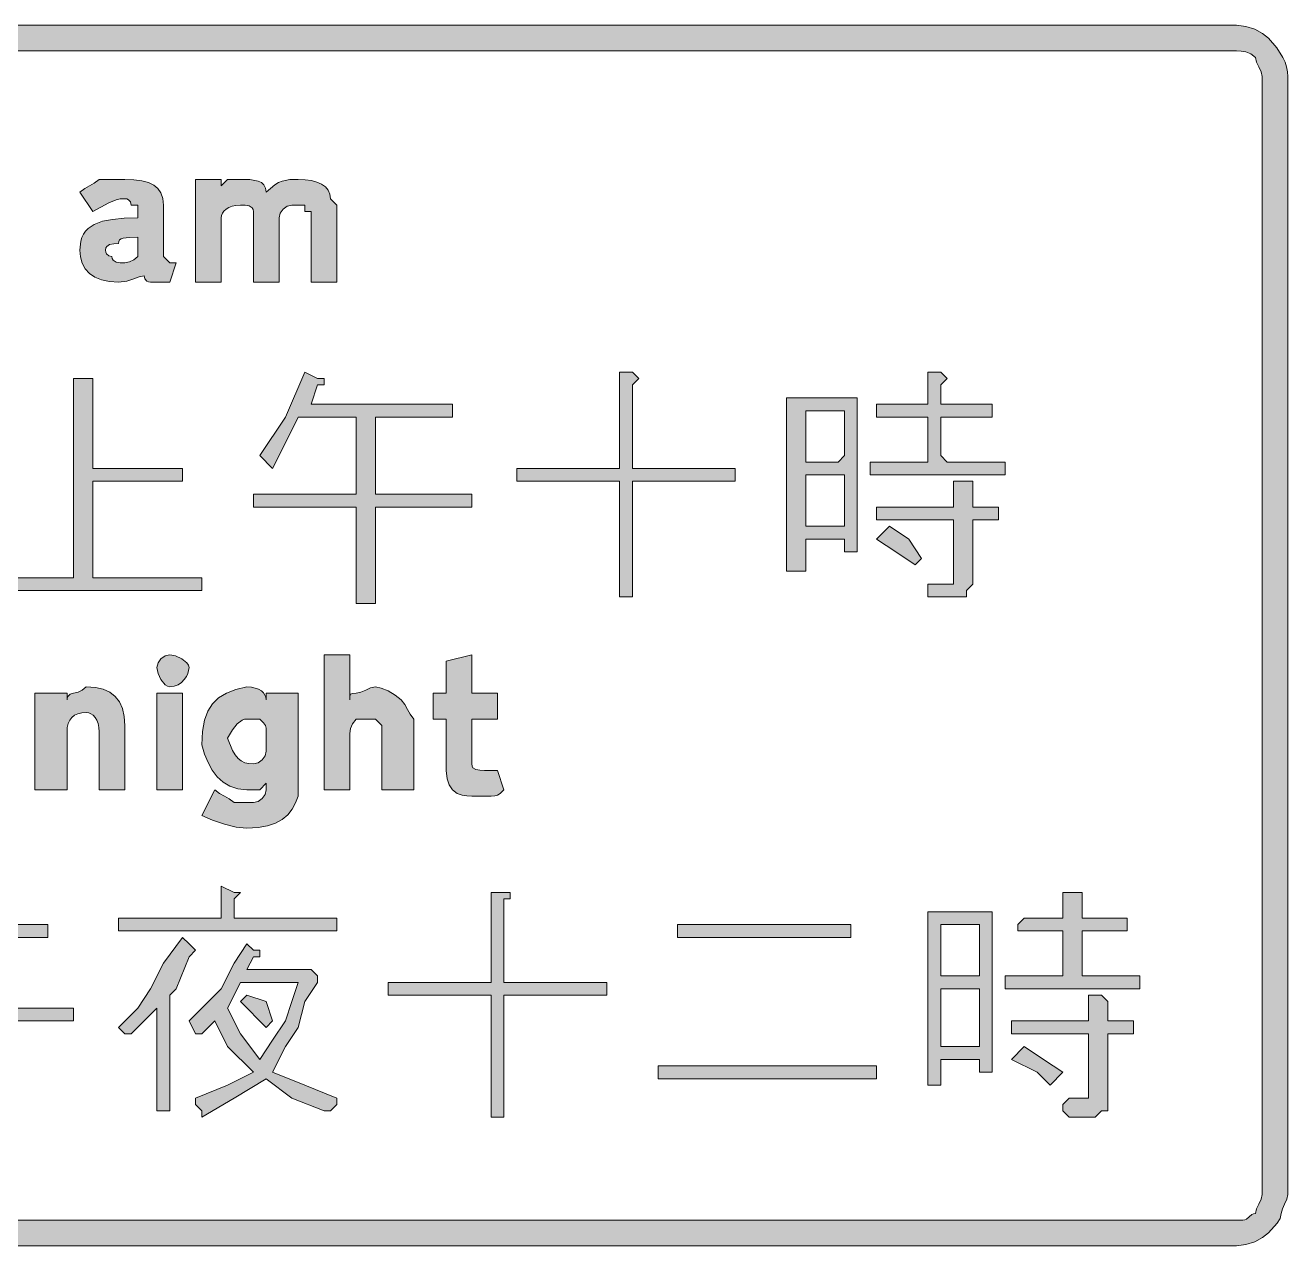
# Model space of a CAD drawing. Header units: metres. Extents: x 9 to 557, y 22 to 250.
# Drawn here: x 320.7 to 556.5, y 21.8 to 249.8 of the extents above; entities that cross this region are included whole.
import ezdxf

# ---------------------------------------------------------------- set-up
doc = ezdxf.new("R2010")
doc.units = ezdxf.units.M
doc.layers.add('FILL_BLACK_000000', color=7, linetype='Continuous', true_color=0x000000)

msp = doc.modelspace()

# ---------------------------------------------------------------- hatches: boundary and pattern name
at = {"layer": 'FILL_BLACK_000000', "true_color": 0x000000}
h = msp.add_hatch(color=7, dxfattribs=at)
h.dxf.hatch_style = 1
h.paths.add_polyline_path([(15.33, 22.59), (13.53, 23.36), (11.73, 24.24), (10.85, 26.04), (10.08, 27.84), (9.54, 29.64), (9.33, 31.44), (9.33, 240.24), (9.54, 242.04), (10.08, 243.84), (10.85, 245.64), (11.73, 247.44), (13.53, 248.32), (15.33, 249.09), (17.13, 249.63), (18.93, 249.84), (546.93, 249.84), (548.71, 249.63), (550.38, 249.09), (551.82, 248.32), (552.93, 247.44), (554.51, 245.64), (555.63, 243.84), (556.02, 242.94), (556.31, 242.04), (556.47, 241.14), (556.53, 240.24), (556.53, 31.44), (556.34, 30.54), (555.93, 29.64), (555.52, 28.74), (555.33, 27.84), (555.12, 26.94), (554.58, 26.04), (552.93, 24.24), (551.82, 23.36), (550.38, 22.59), (548.71, 22.05), (546.93, 21.84), (18.93, 21.84), (17.13, 22.05), (15.33, 22.59)])
h.paths.add_polyline_path([(14.15, 30.54), (14.28, 29.64), (14.64, 28.74), (15.33, 27.84), (16.23, 27.15), (17.13, 26.79), (18.03, 26.66), (18.93, 26.64), (546.93, 26.64), (548.13, 26.64), (548.53, 26.69), (548.84, 26.83), (549.33, 27.24), (549.82, 27.65), (550.13, 27.79), (550.53, 27.84), (550.72, 28.74), (551.13, 29.64), (551.54, 30.54), (551.73, 31.44), (551.73, 240.24), (551.54, 241.14), (551.13, 242.04), (550.72, 242.94), (550.53, 243.84), (549.63, 244.53), (548.73, 244.89), (547.83, 245.02), (546.93, 245.04), (18.93, 245.04), (18.03, 245.02), (17.13, 244.89), (16.23, 244.53), (15.33, 243.84), (14.13, 242.64), (14.13, 240.24), (14.13, 31.44), (14.15, 30.54)], flags=16)
h = msp.add_hatch(color=7, dxfattribs=at)
h.dxf.hatch_style = 1
h.paths.add_polyline_path([(341.73, 216.24), (340.53, 216.24), (340.38, 216.84), (340.02, 217.25), (339.73, 217.39), (339.33, 217.44), (338.48, 217.39), (337.72, 217.23), (336.33, 216.69), (333.33, 215.04), (330.93, 218.64), (331.83, 219.35), (332.73, 219.84), (333.63, 220.33), (334.53, 221.04), (339.33, 221.04), (341.02, 220.98), (342.48, 220.8), (343.72, 220.47), (344.73, 219.99), (345.52, 219.34), (346.08, 218.51), (346.42, 217.48), (346.53, 216.24), (346.53, 206.64), (347.73, 205.44), (348.93, 205.44), (347.73, 201.84), (344.13, 201.84), (343.73, 201.89), (343.44, 202.03), (343.08, 202.44), (342.93, 203.04), (342.01, 202.85), (340.98, 202.44), (339.72, 202.03), (338.13, 201.84), (336.44, 201.95), (334.98, 202.27), (333.74, 202.79), (332.73, 203.49), (331.94, 204.36), (331.38, 205.38), (331.04, 206.55), (330.93, 207.84), (331.1, 209.48), (331.31, 210.18), (331.61, 210.8), (331.98, 211.36), (332.45, 211.85), (333.63, 212.64), (335.15, 213.21), (337.01, 213.58), (339.2, 213.78), (341.73, 213.84), (341.73, 215.04), (341.73, 216.24)])
h.paths.add_polyline_path([(340.98, 206.04), (341.73, 206.64), (341.73, 210.24), (340.16, 210.22), (339.03, 210.09), (338.64, 209.95), (338.36, 209.73), (338.19, 209.44), (338.13, 209.04), (337.25, 209.02), (336.48, 208.89), (335.94, 208.53), (335.78, 208.24), (335.73, 207.84), (335.78, 207.44), (335.92, 207.15), (336.33, 206.79), (336.93, 206.64), (336.98, 206.24), (337.14, 205.95), (337.68, 205.59), (338.45, 205.46), (339.33, 205.44), (340.21, 205.63), (340.98, 206.04)], flags=16)
h = msp.add_hatch(color=7, dxfattribs=at)
h.dxf.hatch_style = 1
h.paths.add_polyline_path([(363.33, 201.84), (363.33, 215.04), (363.28, 215.44), (363.12, 215.73), (362.58, 216.09), (361.81, 216.22), (360.93, 216.24), (360.09, 216.19), (359.36, 216.03), (358.74, 215.8), (358.23, 215.49), (357.84, 215.13), (357.56, 214.72), (357.39, 214.29), (357.33, 213.84), (357.33, 201.84), (352.53, 201.84), (352.53, 221.04), (357.33, 221.04), (357.33, 219.84), (358.53, 221.04), (360.93, 221.04), (362.69, 221), (364.23, 220.74), (364.84, 220.45), (365.32, 220.03), (365.62, 219.43), (365.73, 218.64), (367.34, 220.03), (368.05, 220.45), (368.73, 220.74), (370.12, 221), (371.73, 221.04), (373.02, 220.98), (374.19, 220.81), (375.21, 220.53), (376.08, 220.14), (376.78, 219.63), (377.3, 219.01), (377.62, 218.28), (377.73, 217.44), (378.93, 216.24), (378.93, 215.04), (378.93, 201.84), (374.13, 201.84), (374.13, 215.04), (372.93, 215.04), (372.93, 216.24), (370.53, 216.24), (369.65, 216.03), (368.88, 215.49), (368.34, 214.72), (368.13, 213.84), (368.13, 201.84), (363.33, 201.84)])
h = msp.add_hatch(color=7, dxfattribs=at)
h.dxf.hatch_style = 1
h.paths.add_polyline_path([(400.53, 176.64), (386.13, 176.64), (386.13, 162.24), (404.13, 162.24), (404.13, 159.84), (386.13, 159.84), (386.13, 141.84), (382.53, 141.84), (382.53, 159.84), (363.33, 159.84), (363.33, 162.24), (382.53, 162.24), (382.53, 176.64), (371.73, 176.64), (369.33, 171.84), (366.93, 167.04), (364.53, 169.44), (369.33, 176.64), (372.93, 185.04), (375.33, 183.84), (376.53, 183.84), (376.53, 182.64), (375.33, 182.64), (374.13, 179.04), (400.53, 179.04), (400.53, 176.64)])
h = msp.add_hatch(color=7, dxfattribs=at)
h.dxf.hatch_style = 1
h.paths.add_polyline_path([(434.13, 164.64), (434.13, 143.04), (431.73, 143.04), (431.73, 164.64), (412.53, 164.64), (412.53, 167.04), (431.73, 167.04), (431.73, 185.04), (434.13, 185.04), (435.33, 183.84), (434.13, 182.64), (434.13, 167.04), (453.33, 167.04), (453.33, 164.64), (434.13, 164.64)])
h = msp.add_hatch(color=7, dxfattribs=at)
h.dxf.hatch_style = 1
h.paths.add_polyline_path([(503.73, 167.04), (503.73, 165.84), (478.53, 165.84), (478.53, 167.04), (478.53, 168.24), (489.33, 168.24), (489.33, 169.44), (489.33, 176.64), (482.13, 176.64), (480.93, 176.64), (479.73, 176.64), (479.73, 179.04), (480.93, 179.04), (482.13, 179.04), (489.33, 179.04), (489.33, 185.04), (491.73, 185.04), (492.93, 183.84), (491.73, 182.64), (491.73, 179.04), (492.93, 179.04), (500.13, 179.04), (501.33, 179.04), (501.33, 176.64), (500.13, 176.64), (492.93, 176.64), (491.73, 176.64), (491.73, 169.44), (492.93, 168.24), (503.73, 168.24), (503.73, 167.04)])
h = msp.add_hatch(color=7, dxfattribs=at)
h.dxf.hatch_style = 1
h.paths.add_polyline_path([(333.33, 164.64), (333.33, 146.64), (353.73, 146.64), (353.73, 144.24), (312.93, 144.24), (312.93, 146.64), (329.73, 146.64), (329.73, 183.84), (332.13, 183.84), (333.33, 183.84), (333.33, 182.64), (333.33, 167.04), (350.13, 167.04), (350.13, 164.64), (333.33, 164.64)])
h = msp.add_hatch(color=7, dxfattribs=at)
h.dxf.hatch_style = 1
h.paths.add_polyline_path([(476.13, 151.44), (473.73, 151.44), (473.73, 153.84), (472.53, 153.84), (466.53, 153.84), (466.53, 147.84), (465.33, 147.84), (462.93, 147.84), (462.93, 180.24), (476.13, 180.24), (476.13, 151.44)])
h.paths.add_polyline_path([(473.73, 156.24), (473.73, 165.84), (472.53, 165.84), (466.53, 165.84), (466.53, 156.24), (472.53, 156.24), (473.73, 156.24)], flags=16)
h.paths.add_polyline_path([(472.53, 168.24), (473.73, 169.44), (473.73, 177.84), (472.53, 177.84), (466.53, 177.84), (466.53, 169.44), (466.53, 168.24), (472.53, 168.24)], flags=16)
h = msp.add_hatch(color=7, dxfattribs=at)
h.dxf.hatch_style = 1
h.paths.add_polyline_path([(495.33, 164.64), (496.53, 164.64), (497.73, 164.64), (497.73, 163.44), (497.73, 159.84), (502.53, 159.84), (502.53, 157.44), (497.73, 157.44), (497.73, 145.44), (496.53, 144.24), (496.53, 143.04), (495.33, 143.04), (490.53, 143.04), (489.33, 143.04), (489.33, 145.44), (492.93, 145.44), (494.13, 145.44), (494.13, 146.64), (494.13, 157.44), (479.73, 157.44), (479.73, 159.84), (494.13, 159.84), (494.13, 164.64), (495.33, 164.64)])
h = msp.add_hatch(color=7, dxfattribs=at)
h.dxf.hatch_style = 1
h.paths.add_polyline_path([(485.73, 153.84), (488.13, 150.24), (486.93, 149.04), (483.33, 151.44), (479.73, 153.84), (482.13, 156.24), (485.73, 153.84)])
h = msp.add_hatch(color=7, dxfattribs=at)
h.dxf.hatch_style = 1
h.paths.add_polyline_path([(351.11, 128.77), (350.82, 128.17), (350.43, 127.59), (349.92, 127.06), (349.31, 126.63), (348.57, 126.35), (347.73, 126.24), (347.28, 126.35), (346.85, 126.63), (346.08, 127.59), (345.54, 128.77), (345.33, 129.84), (345.54, 130.72), (346.08, 131.49), (346.85, 132.03), (347.73, 132.24), (348.8, 132.03), (349.98, 131.49), (350.94, 130.72), (351.22, 130.29), (351.33, 129.84), (351.11, 128.77)])
h = msp.add_hatch(color=7, dxfattribs=at)
h.dxf.hatch_style = 1
h.paths.add_polyline_path([(387.22, 126.03), (388.53, 125.49), (389.84, 124.72), (390.93, 123.84), (391.64, 122.94), (392.13, 122.04), (392.62, 121.14), (393.33, 120.24), (393.33, 107.04), (387.33, 107.04), (387.33, 119.04), (386.13, 120.24), (384.93, 120.24), (382.53, 120.24), (381.84, 119.34), (381.48, 118.44), (381.35, 117.54), (381.33, 116.64), (381.33, 107.04), (376.53, 107.04), (376.53, 132.24), (381.33, 132.24), (381.33, 123.84), (381.35, 124.53), (381.48, 124.89), (381.84, 125.02), (382.53, 125.04), (383.43, 125.23), (384.33, 125.64), (385.23, 126.05), (386.13, 126.24), (387.22, 126.03)])
h = msp.add_hatch(color=7, dxfattribs=at)
h.dxf.hatch_style = 1
h.paths.add_polyline_path([(404.18, 111.44), (404.34, 111.15), (404.88, 110.79), (405.65, 110.66), (406.53, 110.64), (408.93, 110.64), (410.13, 107.04), (409.42, 106.35), (408.93, 105.99), (408.44, 105.86), (407.73, 105.84), (404.13, 105.84), (403.23, 105.86), (402.33, 105.99), (401.43, 106.35), (400.53, 107.04), (399.93, 107.94), (399.52, 109.06), (399.33, 110.64), (399.33, 120.24), (396.93, 120.24), (396.93, 125.04), (399.33, 125.04), (399.33, 131.04), (404.13, 132.24), (404.13, 125.04), (408.93, 125.04), (408.93, 120.24), (404.13, 120.24), (404.13, 111.84), (404.18, 111.44)])
h = msp.add_hatch(color=7, dxfattribs=at)
h.dxf.hatch_style = 1
h.paths.add_polyline_path([(328.53, 125.04), (328.53, 123.84), (328.58, 124.24), (328.72, 124.53), (329.13, 124.89), (329.73, 125.04), (330.61, 125.23), (331.38, 125.64), (332.13, 126.24), (333.82, 126.13), (335.28, 125.79), (336.52, 125.23), (337.53, 124.44), (338.32, 123.43), (338.88, 122.19), (339.22, 120.73), (339.33, 119.04), (339.33, 107.04), (334.53, 107.04), (334.53, 117.84), (334.48, 118.68), (334.32, 119.41), (334.09, 120.03), (333.78, 120.54), (333.42, 120.93), (333.01, 121.21), (332.58, 121.38), (332.13, 121.44), (331.29, 121.38), (330.55, 121.21), (329.94, 120.93), (329.43, 120.54), (329.04, 120.03), (328.75, 119.41), (328.59, 118.68), (328.53, 117.84), (328.53, 107.04), (322.53, 107.04), (322.53, 125.04), (328.53, 125.04)])
h = msp.add_hatch(color=7, dxfattribs=at)
h.dxf.hatch_style = 1
h.paths.add_polyline_path([(345.33, 125.04), (350.13, 125.04), (350.13, 107.04), (345.33, 107.04), (345.33, 125.04)])
h = msp.add_hatch(color=7, dxfattribs=at)
h.dxf.hatch_style = 1
h.paths.add_polyline_path([(354.2, 120), (354.81, 121.7), (355.68, 123.09), (356.84, 124.19), (358.29, 125.06), (360.05, 125.73), (362.13, 126.24), (362.97, 126.19), (363.7, 126.03), (364.32, 125.8), (364.83, 125.49), (365.22, 125.13), (365.5, 124.72), (365.67, 124.29), (365.73, 123.84), (365.73, 125.04), (371.73, 125.04), (371.73, 105.84), (371.22, 104.55), (370.57, 103.38), (369.75, 102.36), (368.73, 101.49), (367.49, 100.79), (365.99, 100.27), (364.22, 99.95), (362.13, 99.84), (360.14, 100.05), (357.93, 100.59), (355.72, 101.36), (353.73, 102.24), (356.13, 107.04), (357.03, 106.33), (357.93, 105.84), (358.83, 105.35), (359.73, 104.64), (363.33, 104.64), (364.21, 104.85), (364.98, 105.39), (365.52, 106.16), (365.73, 107.04), (365.73, 108.24), (364.53, 107.04), (362.13, 107.04), (360.44, 107.2), (358.96, 107.68), (357.68, 108.43), (356.58, 109.44), (355.65, 110.67), (354.87, 112.1), (354.24, 113.7), (353.73, 115.44), (353.84, 117.92), (354.2, 120)])
h.paths.add_polyline_path([(365.71, 118.55), (365.58, 119.04), (365.22, 119.53), (364.53, 120.24), (362.13, 120.24), (361.68, 120.18), (361.23, 120.01), (360.33, 119.34), (359.43, 118.21), (358.53, 116.64), (359.45, 114.37), (359.94, 113.54), (360.48, 112.89), (361.07, 112.41), (361.74, 112.08), (362.48, 111.9), (363.33, 111.84), (364.21, 112.05), (364.98, 112.59), (365.52, 113.36), (365.73, 114.24), (365.73, 117.84), (365.71, 118.55)], flags=16)
h = msp.add_hatch(color=7, dxfattribs=at)
h.dxf.hatch_style = 1
h.paths.add_polyline_path([(324.93, 79.44), (311.73, 79.44), (311.73, 66.24), (329.73, 66.24), (329.73, 63.84), (311.73, 63.84), (311.73, 45.84), (308.13, 45.84), (308.13, 63.84), (288.93, 63.84), (288.93, 66.24), (308.13, 66.24), (308.13, 79.44), (297.33, 79.44), (294.93, 75.84), (292.53, 71.04), (290.13, 72.24), (294.93, 80.64), (298.53, 89.04), (300.93, 87.84), (302.13, 87.84), (302.13, 86.64), (300.93, 85.44), (299.73, 81.84), (324.93, 81.84), (324.93, 79.44)])
h = msp.add_hatch(color=7, dxfattribs=at)
h.dxf.hatch_style = 1
h.paths.add_polyline_path([(338.13, 83.04), (357.33, 83.04), (357.33, 89.04), (359.73, 87.84), (360.93, 87.84), (359.73, 86.64), (359.73, 83.04), (378.93, 83.04), (378.93, 80.64), (338.13, 80.64), (338.13, 83.04)])
h = msp.add_hatch(color=7, dxfattribs=at)
h.dxf.hatch_style = 1
h.paths.add_polyline_path([(410.13, 68.64), (410.13, 45.84), (407.73, 45.84), (407.73, 68.64), (388.53, 68.64), (388.53, 71.04), (407.73, 71.04), (407.73, 87.84), (410.13, 87.84), (411.33, 87.84), (411.33, 86.64), (410.13, 86.64), (410.13, 71.04), (429.33, 71.04), (429.33, 68.64), (410.13, 68.64)])
h = msp.add_hatch(color=7, dxfattribs=at)
h.dxf.hatch_style = 1
h.paths.add_polyline_path([(528.93, 69.84), (503.73, 69.84), (503.73, 72.24), (514.53, 72.24), (514.53, 79.44), (514.53, 80.64), (507.33, 80.64), (506.13, 80.64), (506.13, 81.84), (507.33, 83.04), (514.53, 83.04), (514.53, 87.84), (515.73, 87.84), (516.93, 87.84), (518.13, 87.84), (518.13, 86.64), (518.13, 83.04), (526.53, 83.04), (526.53, 81.84), (526.53, 80.64), (518.13, 80.64), (518.13, 79.44), (518.13, 72.24), (528.93, 72.24), (528.93, 69.84)])
h = msp.add_hatch(color=7, dxfattribs=at)
h.dxf.hatch_style = 1
h.paths.add_polyline_path([(501.33, 55.44), (501.33, 54.24), (498.93, 54.24), (498.93, 55.44), (498.93, 56.64), (491.73, 56.64), (491.73, 51.84), (489.33, 51.84), (489.33, 84.24), (501.33, 84.24), (501.33, 55.44)])
h.paths.add_polyline_path([(498.93, 59.04), (498.93, 60.24), (498.93, 69.84), (491.73, 69.84), (491.73, 60.24), (491.73, 59.04), (498.93, 59.04)], flags=16)
h.paths.add_polyline_path([(491.73, 81.84), (491.73, 72.24), (498.93, 72.24), (498.93, 81.84), (491.73, 81.84)], flags=16)
h = msp.add_hatch(color=7, dxfattribs=at)
h.dxf.hatch_style = 1
h.paths.add_polyline_path([(442.53, 81.84), (474.93, 81.84), (474.93, 79.44), (442.53, 79.44), (442.53, 81.84)])
h = msp.add_hatch(color=7, dxfattribs=at)
h.dxf.hatch_style = 1
h.paths.add_polyline_path([(345.33, 47.04), (345.33, 66.24), (340.53, 61.44), (339.33, 61.44), (338.13, 62.64), (341.73, 66.24), (344.13, 69.84), (346.53, 74.64), (350.13, 79.44), (351.33, 78.24), (352.53, 77.04), (351.33, 75.84), (348.93, 69.84), (347.73, 68.64), (347.73, 47.04), (345.33, 47.04)])
h = msp.add_hatch(color=7, dxfattribs=at)
h.dxf.hatch_style = 1
h.paths.add_polyline_path([(372.93, 51.84), (378.93, 49.44), (378.93, 48.24), (377.73, 47.04), (376.53, 47.04), (370.53, 49.44), (365.73, 53.04), (359.73, 49.44), (353.73, 45.84), (353.73, 47.04), (352.53, 48.24), (352.53, 49.44), (358.53, 51.84), (363.33, 54.24), (358.53, 59.04), (356.13, 63.84), (353.73, 61.44), (352.53, 61.44), (351.33, 63.84), (353.73, 66.24), (357.33, 69.84), (359.73, 74.64), (362.13, 78.24), (363.33, 77.04), (364.53, 77.04), (364.53, 75.84), (363.33, 75.84), (362.13, 73.44), (374.13, 73.44), (375.33, 72.24), (375.33, 71.04), (372.93, 67.44), (371.73, 62.64), (369.33, 59.04), (366.93, 54.24), (372.93, 51.84)])
h.paths.add_polyline_path([(369.33, 63.84), (370.53, 67.44), (371.73, 71.04), (360.93, 71.04), (358.53, 66.24), (360.93, 61.44), (364.53, 56.64), (366.93, 60.24), (369.33, 63.84)], flags=16)
h = msp.add_hatch(color=7, dxfattribs=at)
h.dxf.hatch_style = 1
h.paths.add_polyline_path([(362.13, 68.64), (365.73, 67.44), (366.93, 63.84), (365.73, 62.64), (360.93, 67.44), (362.13, 68.64)])
h = msp.add_hatch(color=7, dxfattribs=at)
h.dxf.hatch_style = 1
h.paths.add_polyline_path([(520.53, 68.64), (521.73, 68.64), (522.93, 67.44), (522.93, 66.24), (522.93, 63.84), (527.73, 63.84), (527.73, 62.64), (527.73, 61.44), (522.93, 61.44), (522.93, 49.44), (522.93, 48.24), (522.93, 47.04), (521.73, 47.04), (520.53, 45.84), (515.73, 45.84), (514.53, 47.04), (514.53, 48.24), (515.73, 49.44), (519.33, 49.44), (519.33, 50.64), (519.33, 61.44), (504.93, 61.44), (504.93, 62.64), (504.93, 63.84), (519.33, 63.84), (519.33, 68.64), (520.53, 68.64)])
h = msp.add_hatch(color=7, dxfattribs=at)
h.dxf.hatch_style = 1
h.paths.add_polyline_path([(510.93, 56.64), (514.53, 54.24), (512.13, 51.84), (509.73, 54.24), (504.93, 56.64), (507.33, 59.04), (510.93, 56.64)])
h = msp.add_hatch(color=7, dxfattribs=at)
h.dxf.hatch_style = 1
h.paths.add_polyline_path([(438.93, 55.44), (479.73, 55.44), (479.73, 53.04), (438.93, 53.04), (438.93, 55.44)])

# ---------------------------------------------------------------- linework, layer by layer
at = {"layer": 'FILL_BLACK_000000', "lineweight": 0, "true_color": 0x000000}
for points in [[(18.93, 249.84), (546.93, 249.84), (548.71, 249.63), (550.38, 249.09), (551.82, 248.32), (552.93, 247.44), (554.51, 245.64), (555.63, 243.84), (556.02, 242.94), (556.31, 242.04), (556.47, 241.14), (556.53, 240.24), (556.53, 31.44), (556.34, 30.54), (555.93, 29.64), (555.52, 28.74), (555.33, 27.84), (555.12, 26.94), (554.58, 26.04), (552.93, 24.24), (551.82, 23.36), (550.38, 22.59), (548.71, 22.05), (546.93, 21.84), (18.93, 21.84)], [(18.93, 26.64), (546.93, 26.64), (548.13, 26.64), (548.53, 26.69), (548.84, 26.83), (549.33, 27.24), (549.82, 27.65), (550.13, 27.79), (550.53, 27.84), (550.72, 28.74), (551.13, 29.64), (551.54, 30.54), (551.73, 31.44), (551.73, 240.24), (551.54, 241.14), (551.13, 242.04), (550.72, 242.94), (550.53, 243.84), (549.63, 244.53), (548.73, 244.89), (547.83, 245.02), (546.93, 245.04), (18.93, 245.04)], [(299.73, 81.84), (324.93, 81.84), (324.93, 79.44), (311.73, 79.44)], [(311.73, 66.24), (329.73, 66.24), (329.73, 63.84), (311.73, 63.84)]]:
    msp.add_lwpolyline(points, dxfattribs=at)
for points in [[(341.73, 216.24), (340.53, 216.24), (340.38, 216.84), (340.02, 217.25), (339.73, 217.39), (339.33, 217.44), (338.48, 217.39), (337.72, 217.23), (336.33, 216.69), (333.33, 215.04), (330.93, 218.64), (331.83, 219.35), (332.73, 219.84), (333.63, 220.33), (334.53, 221.04), (339.33, 221.04), (341.02, 220.98), (342.48, 220.8), (343.72, 220.47), (344.73, 219.99), (345.52, 219.34), (346.08, 218.51), (346.42, 217.48), (346.53, 216.24), (346.53, 206.64), (347.73, 205.44), (348.93, 205.44), (347.73, 201.84), (344.13, 201.84), (343.73, 201.89), (343.44, 202.03), (343.08, 202.44), (342.93, 203.04), (342.01, 202.85), (340.98, 202.44), (339.72, 202.03), (338.13, 201.84), (336.44, 201.95), (334.98, 202.27), (333.74, 202.79), (332.73, 203.49), (331.94, 204.36), (331.38, 205.38), (331.04, 206.55), (330.93, 207.84), (331.1, 209.48), (331.31, 210.18), (331.61, 210.8), (331.98, 211.36), (332.45, 211.85), (333.63, 212.64), (335.15, 213.21), (337.01, 213.58), (339.2, 213.78), (341.73, 213.84), (341.73, 215.04)], [(363.33, 201.84), (363.33, 215.04), (363.28, 215.44), (363.12, 215.73), (362.58, 216.09), (361.81, 216.22), (360.93, 216.24), (360.09, 216.19), (359.36, 216.03), (358.74, 215.8), (358.23, 215.49), (357.84, 215.13), (357.56, 214.72), (357.39, 214.29), (357.33, 213.84), (357.33, 201.84), (352.53, 201.84), (352.53, 221.04), (357.33, 221.04), (357.33, 219.84), (358.53, 221.04), (360.93, 221.04), (362.69, 221), (364.23, 220.74), (364.84, 220.45), (365.32, 220.03), (365.62, 219.43), (365.73, 218.64), (367.34, 220.03), (368.05, 220.45), (368.73, 220.74), (370.12, 221), (371.73, 221.04), (373.02, 220.98), (374.19, 220.81), (375.21, 220.53), (376.08, 220.14), (376.78, 219.63), (377.3, 219.01), (377.62, 218.28), (377.73, 217.44), (378.93, 216.24), (378.93, 215.04), (378.93, 201.84), (374.13, 201.84), (374.13, 215.04), (372.93, 215.04), (372.93, 216.24), (370.53, 216.24), (369.65, 216.03), (368.88, 215.49), (368.34, 214.72), (368.13, 213.84), (368.13, 201.84)], [(340.98, 206.04), (341.73, 206.64), (341.73, 210.24), (340.16, 210.22), (339.03, 210.09), (338.64, 209.95), (338.36, 209.73), (338.19, 209.44), (338.13, 209.04), (337.25, 209.02), (336.48, 208.89), (335.94, 208.53), (335.78, 208.24), (335.73, 207.84), (335.78, 207.44), (335.92, 207.15), (336.33, 206.79), (336.93, 206.64), (336.98, 206.24), (337.14, 205.95), (337.68, 205.59), (338.45, 205.46), (339.33, 205.44), (340.21, 205.63)], [(400.53, 176.64), (386.13, 176.64), (386.13, 162.24), (404.13, 162.24), (404.13, 159.84), (386.13, 159.84), (386.13, 141.84), (382.53, 141.84), (382.53, 159.84), (363.33, 159.84), (363.33, 162.24), (382.53, 162.24), (382.53, 176.64), (371.73, 176.64), (369.33, 171.84), (366.93, 167.04), (364.53, 169.44), (369.33, 176.64), (372.93, 185.04), (375.33, 183.84), (376.53, 183.84), (376.53, 182.64), (375.33, 182.64), (374.13, 179.04), (400.53, 179.04)], [(434.13, 164.64), (434.13, 143.04), (431.73, 143.04), (431.73, 164.64), (412.53, 164.64), (412.53, 167.04), (431.73, 167.04), (431.73, 185.04), (434.13, 185.04), (435.33, 183.84), (434.13, 182.64), (434.13, 167.04), (453.33, 167.04), (453.33, 164.64)], [(503.73, 167.04), (503.73, 165.84), (478.53, 165.84), (478.53, 167.04), (478.53, 168.24), (489.33, 168.24), (489.33, 169.44), (489.33, 176.64), (482.13, 176.64), (480.93, 176.64), (479.73, 176.64), (479.73, 179.04), (480.93, 179.04), (482.13, 179.04), (489.33, 179.04), (489.33, 185.04), (491.73, 185.04), (492.93, 183.84), (491.73, 182.64), (491.73, 179.04), (492.93, 179.04), (500.13, 179.04), (501.33, 179.04), (501.33, 176.64), (500.13, 176.64), (492.93, 176.64), (491.73, 176.64), (491.73, 169.44), (492.93, 168.24), (503.73, 168.24)], [(333.33, 164.64), (333.33, 146.64), (353.73, 146.64), (353.73, 144.24), (312.93, 144.24), (312.93, 146.64), (329.73, 146.64), (329.73, 183.84), (332.13, 183.84), (333.33, 183.84), (333.33, 182.64), (333.33, 167.04), (350.13, 167.04), (350.13, 164.64)], [(476.13, 151.44), (473.73, 151.44), (473.73, 153.84), (472.53, 153.84), (466.53, 153.84), (466.53, 147.84), (465.33, 147.84), (462.93, 147.84), (462.93, 180.24), (476.13, 180.24)], [(472.53, 168.24), (473.73, 169.44), (473.73, 177.84), (472.53, 177.84), (466.53, 177.84), (466.53, 169.44), (466.53, 168.24)], [(473.73, 156.24), (473.73, 165.84), (472.53, 165.84), (466.53, 165.84), (466.53, 156.24), (472.53, 156.24)], [(495.33, 164.64), (496.53, 164.64), (497.73, 164.64), (497.73, 163.44), (497.73, 159.84), (502.53, 159.84), (502.53, 157.44), (497.73, 157.44), (497.73, 145.44), (496.53, 144.24), (496.53, 143.04), (495.33, 143.04), (490.53, 143.04), (489.33, 143.04), (489.33, 145.44), (492.93, 145.44), (494.13, 145.44), (494.13, 146.64), (494.13, 157.44), (479.73, 157.44), (479.73, 159.84), (494.13, 159.84), (494.13, 164.64)], [(485.73, 153.84), (488.13, 150.24), (486.93, 149.04), (483.33, 151.44), (479.73, 153.84), (482.13, 156.24)], [(351.11, 128.77), (350.82, 128.17), (350.43, 127.59), (349.92, 127.06), (349.31, 126.63), (348.57, 126.35), (347.73, 126.24), (347.28, 126.35), (346.85, 126.63), (346.08, 127.59), (345.54, 128.77), (345.33, 129.84), (345.54, 130.72), (346.08, 131.49), (346.85, 132.03), (347.73, 132.24), (348.8, 132.03), (349.98, 131.49), (350.94, 130.72), (351.22, 130.29), (351.33, 129.84)], [(387.22, 126.03), (388.53, 125.49), (389.84, 124.72), (390.93, 123.84), (391.64, 122.94), (392.13, 122.04), (392.62, 121.14), (393.33, 120.24), (393.33, 107.04), (387.33, 107.04), (387.33, 119.04), (386.13, 120.24), (384.93, 120.24), (382.53, 120.24), (381.84, 119.34), (381.48, 118.44), (381.35, 117.54), (381.33, 116.64), (381.33, 107.04), (376.53, 107.04), (376.53, 132.24), (381.33, 132.24), (381.33, 123.84), (381.35, 124.53), (381.48, 124.89), (381.84, 125.02), (382.53, 125.04), (383.43, 125.23), (384.33, 125.64), (385.23, 126.05), (386.13, 126.24)], [(404.18, 111.44), (404.34, 111.15), (404.88, 110.79), (405.65, 110.66), (406.53, 110.64), (408.93, 110.64), (410.13, 107.04), (409.42, 106.35), (408.93, 105.99), (408.44, 105.86), (407.73, 105.84), (404.13, 105.84), (403.23, 105.86), (402.33, 105.99), (401.43, 106.35), (400.53, 107.04), (399.93, 107.94), (399.52, 109.06), (399.33, 110.64), (399.33, 120.24), (396.93, 120.24), (396.93, 125.04), (399.33, 125.04), (399.33, 131.04), (404.13, 132.24), (404.13, 125.04), (408.93, 125.04), (408.93, 120.24), (404.13, 120.24), (404.13, 111.84)], [(328.53, 125.04), (328.53, 123.84), (328.58, 124.24), (328.72, 124.53), (329.13, 124.89), (329.73, 125.04), (330.61, 125.23), (331.38, 125.64), (332.13, 126.24), (333.82, 126.13), (335.28, 125.79), (336.52, 125.23), (337.53, 124.44), (338.32, 123.43), (338.88, 122.19), (339.22, 120.73), (339.33, 119.04), (339.33, 107.04), (334.53, 107.04), (334.53, 117.84), (334.48, 118.68), (334.32, 119.41), (334.09, 120.03), (333.78, 120.54), (333.42, 120.93), (333.01, 121.21), (332.58, 121.38), (332.13, 121.44), (331.29, 121.38), (330.55, 121.21), (329.94, 120.93), (329.43, 120.54), (329.04, 120.03), (328.75, 119.41), (328.59, 118.68), (328.53, 117.84), (328.53, 107.04), (322.53, 107.04), (322.53, 125.04)], [(345.33, 125.04), (350.13, 125.04), (350.13, 107.04), (345.33, 107.04)], [(354.2, 120), (354.81, 121.7), (355.68, 123.09), (356.84, 124.19), (358.29, 125.06), (360.05, 125.73), (362.13, 126.24), (362.97, 126.19), (363.7, 126.03), (364.32, 125.8), (364.83, 125.49), (365.22, 125.13), (365.5, 124.72), (365.67, 124.29), (365.73, 123.84), (365.73, 125.04), (371.73, 125.04), (371.73, 105.84), (371.22, 104.55), (370.57, 103.38), (369.75, 102.36), (368.73, 101.49), (367.49, 100.79), (365.99, 100.27), (364.22, 99.95), (362.13, 99.84), (360.14, 100.05), (357.93, 100.59), (355.72, 101.36), (353.73, 102.24), (356.13, 107.04), (357.03, 106.33), (357.93, 105.84), (358.83, 105.35), (359.73, 104.64), (363.33, 104.64), (364.21, 104.85), (364.98, 105.39), (365.52, 106.16), (365.73, 107.04), (365.73, 108.24), (364.53, 107.04), (362.13, 107.04), (360.44, 107.2), (358.96, 107.68), (357.68, 108.43), (356.58, 109.44), (355.65, 110.67), (354.87, 112.1), (354.24, 113.7), (353.73, 115.44), (353.84, 117.92)], [(365.71, 118.55), (365.58, 119.04), (365.22, 119.53), (364.53, 120.24), (362.13, 120.24), (361.68, 120.18), (361.23, 120.01), (360.33, 119.34), (359.43, 118.21), (358.53, 116.64), (359.45, 114.37), (359.94, 113.54), (360.48, 112.89), (361.07, 112.41), (361.74, 112.08), (362.48, 111.9), (363.33, 111.84), (364.21, 112.05), (364.98, 112.59), (365.52, 113.36), (365.73, 114.24), (365.73, 117.84)], [(338.13, 83.04), (357.33, 83.04), (357.33, 89.04), (359.73, 87.84), (360.93, 87.84), (359.73, 86.64), (359.73, 83.04), (378.93, 83.04), (378.93, 80.64), (338.13, 80.64)], [(410.13, 68.64), (410.13, 45.84), (407.73, 45.84), (407.73, 68.64), (388.53, 68.64), (388.53, 71.04), (407.73, 71.04), (407.73, 87.84), (410.13, 87.84), (411.33, 87.84), (411.33, 86.64), (410.13, 86.64), (410.13, 71.04), (429.33, 71.04), (429.33, 68.64)], [(528.93, 69.84), (503.73, 69.84), (503.73, 72.24), (514.53, 72.24), (514.53, 79.44), (514.53, 80.64), (507.33, 80.64), (506.13, 80.64), (506.13, 81.84), (507.33, 83.04), (514.53, 83.04), (514.53, 87.84), (515.73, 87.84), (516.93, 87.84), (518.13, 87.84), (518.13, 86.64), (518.13, 83.04), (526.53, 83.04), (526.53, 81.84), (526.53, 80.64), (518.13, 80.64), (518.13, 79.44), (518.13, 72.24), (528.93, 72.24)], [(501.33, 55.44), (501.33, 54.24), (498.93, 54.24), (498.93, 55.44), (498.93, 56.64), (491.73, 56.64), (491.73, 51.84), (489.33, 51.84), (489.33, 84.24), (501.33, 84.24)], [(442.53, 81.84), (474.93, 81.84), (474.93, 79.44), (442.53, 79.44)], [(491.73, 81.84), (491.73, 72.24), (498.93, 72.24), (498.93, 81.84)], [(345.33, 47.04), (345.33, 66.24), (340.53, 61.44), (339.33, 61.44), (338.13, 62.64), (341.73, 66.24), (344.13, 69.84), (346.53, 74.64), (350.13, 79.44), (351.33, 78.24), (352.53, 77.04), (351.33, 75.84), (348.93, 69.84), (347.73, 68.64), (347.73, 47.04)], [(372.93, 51.84), (378.93, 49.44), (378.93, 48.24), (377.73, 47.04), (376.53, 47.04), (370.53, 49.44), (365.73, 53.04), (359.73, 49.44), (353.73, 45.84), (353.73, 47.04), (352.53, 48.24), (352.53, 49.44), (358.53, 51.84), (363.33, 54.24), (358.53, 59.04), (356.13, 63.84), (353.73, 61.44), (352.53, 61.44), (351.33, 63.84), (353.73, 66.24), (357.33, 69.84), (359.73, 74.64), (362.13, 78.24), (363.33, 77.04), (364.53, 77.04), (364.53, 75.84), (363.33, 75.84), (362.13, 73.44), (374.13, 73.44), (375.33, 72.24), (375.33, 71.04), (372.93, 67.44), (371.73, 62.64), (369.33, 59.04), (366.93, 54.24)], [(369.33, 63.84), (370.53, 67.44), (371.73, 71.04), (360.93, 71.04), (358.53, 66.24), (360.93, 61.44), (364.53, 56.64), (366.93, 60.24)], [(362.13, 68.64), (365.73, 67.44), (366.93, 63.84), (365.73, 62.64), (360.93, 67.44)], [(498.93, 59.04), (498.93, 60.24), (498.93, 69.84), (491.73, 69.84), (491.73, 60.24), (491.73, 59.04)], [(520.53, 68.64), (521.73, 68.64), (522.93, 67.44), (522.93, 66.24), (522.93, 63.84), (527.73, 63.84), (527.73, 62.64), (527.73, 61.44), (522.93, 61.44), (522.93, 49.44), (522.93, 48.24), (522.93, 47.04), (521.73, 47.04), (520.53, 45.84), (515.73, 45.84), (514.53, 47.04), (514.53, 48.24), (515.73, 49.44), (519.33, 49.44), (519.33, 50.64), (519.33, 61.44), (504.93, 61.44), (504.93, 62.64), (504.93, 63.84), (519.33, 63.84), (519.33, 68.64)], [(510.93, 56.64), (514.53, 54.24), (512.13, 51.84), (509.73, 54.24), (504.93, 56.64), (507.33, 59.04)], [(438.93, 55.44), (479.73, 55.44), (479.73, 53.04), (438.93, 53.04)]]:
    msp.add_lwpolyline(points, close=True, dxfattribs=at)

doc.saveas('drawing.dxf')
